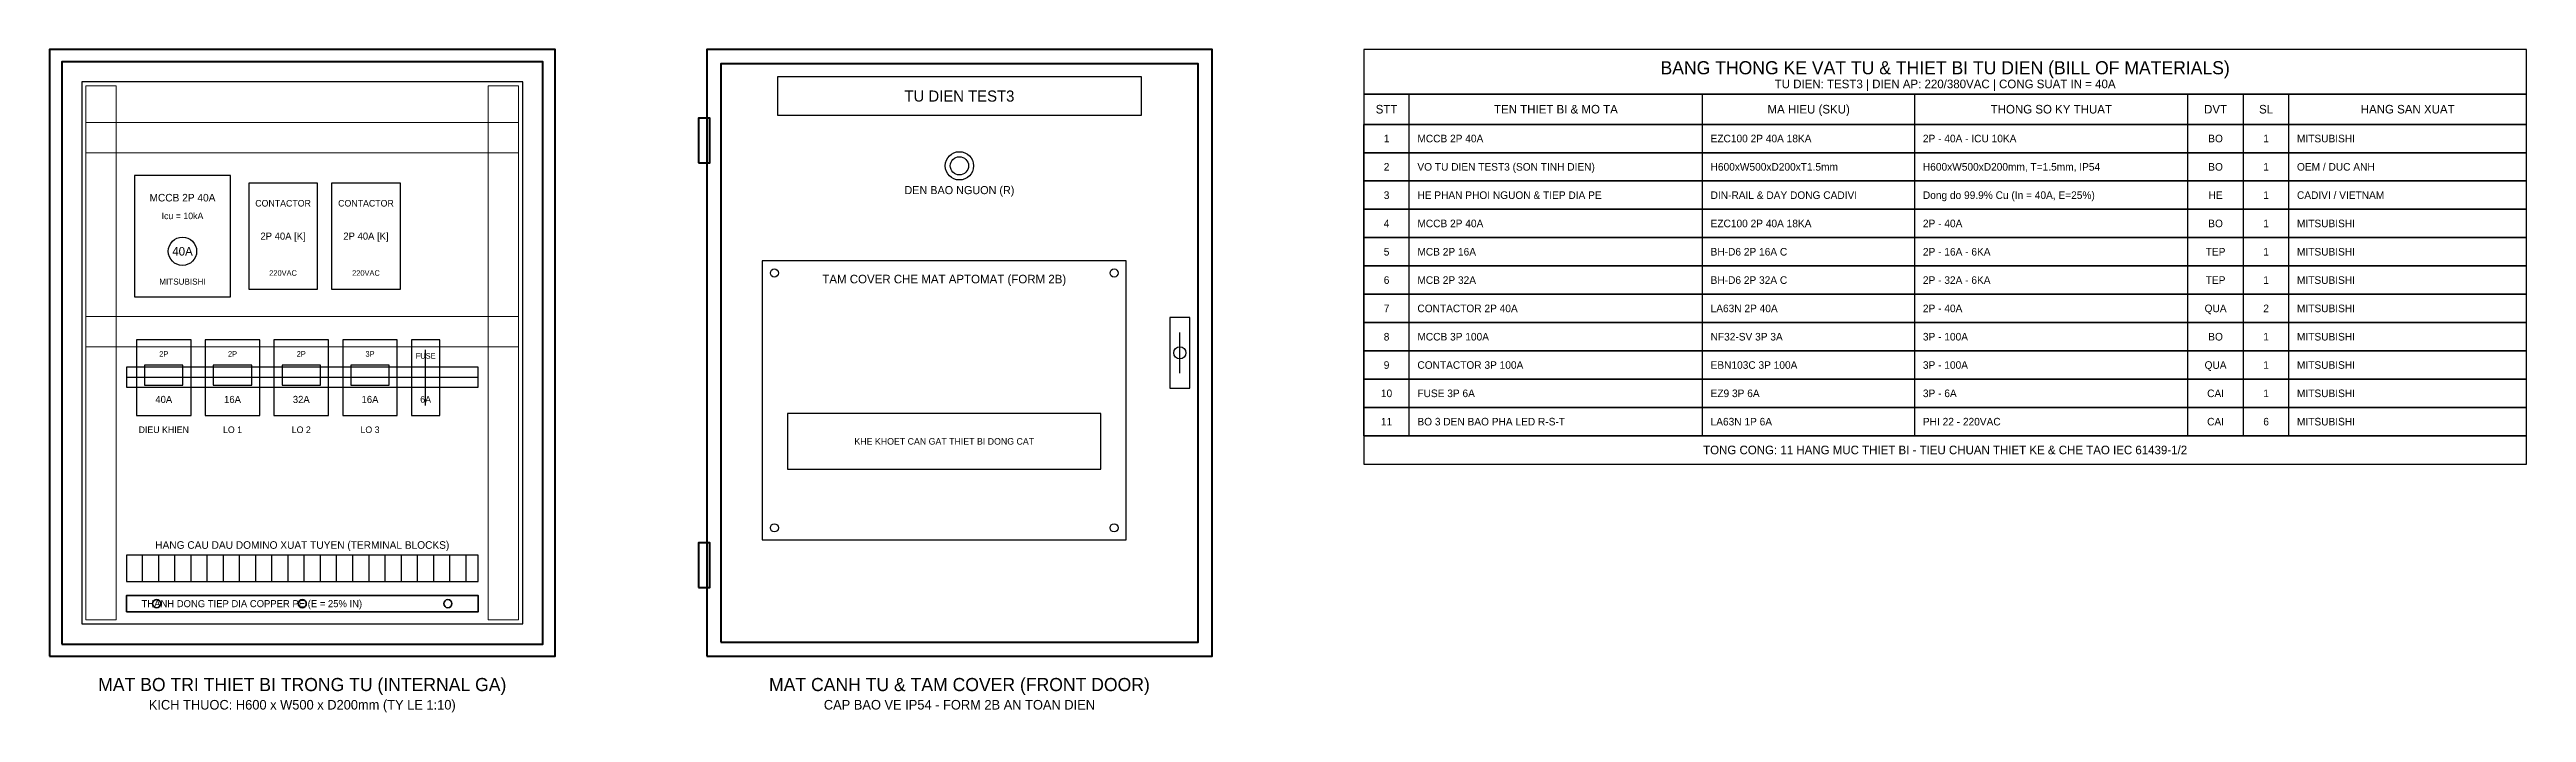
# Model space of a CAD drawing. Header units: metres. Extents: x 100 to 2550, y 44 to 700.
import ezdxf
from ezdxf.enums import TextEntityAlignment as Align

# ---------------------------------------------------------------- set-up
doc = ezdxf.new("R2010")
doc.units = ezdxf.units.M
for name, color, linetype, lineweight in [('0_COPPER', 3, 'Continuous', 35), ('0_DEVICES', 7, 'Continuous', 30), ('0_DUCTS', 8, 'Continuous', 18), ('0_FRAME', 6, 'Continuous', 40), ('0_PLATE', 4, 'Continuous', 25), ('0_TABLE', 4, 'Continuous', 25), ('0_TABLE_HDR', 2, 'Continuous', 30), ('0_TEXT', 7, 'Continuous', 20), ('0_TEXT_TITLE', 3, 'Continuous', 30)]:
    doc.layers.add(name, color=color, linetype=linetype, lineweight=lineweight)

msp = doc.modelspace()

# ---------------------------------------------------------------- linework, layer by layer
at = {"layer": '0_COPPER', "color": 3}
msp.add_lwpolyline([(176, 144), (524, 144), (524, 160), (176, 160), (176, 144)], close=True, dxfattribs=at)
for centre in [(206, 152), (350, 152), (494, 152)]:
    msp.add_circle(centre, 4, dxfattribs=at)
at = {"layer": '0_DEVICES'}
for p, q in [((1218, 380), (1218, 420)), ((472, 348), (472, 403)), ((192, 174), (192, 200)), ((208, 174), (208, 200)), ((224, 174), (224, 200)), ((240, 174), (240, 200)), ((256, 174), (256, 200)), ((272, 174), (272, 200)), ((288, 174), (288, 200)), ((304, 174), (304, 200)), ((320, 174), (320, 200)), ((336, 174), (336, 200)), ((352, 174), (352, 200)), ((368, 174), (368, 200)), ((384, 174), (384, 200)), ((400, 174), (400, 200)), ((416, 174), (416, 200)), ((432, 174), (432, 200)), ((448, 174), (448, 200)), ((464, 174), (464, 200)), ((480, 174), (480, 200)), ((496, 174), (496, 200)), ((512, 174), (512, 200))]:
    msp.add_line(p, q, dxfattribs=at)
for points in [[(184, 455.5), (279, 455.5), (279, 575.5), (184, 575.5), (184, 455.5)], [(297, 463), (365, 463), (365, 568), (297, 568), (297, 463)], [(379, 463), (447, 463), (447, 568), (379, 568), (379, 463)], [(1208, 365), (1228, 365), (1228, 435), (1208, 435), (1208, 365)], [(186, 338), (240, 338), (240, 413), (186, 413), (186, 338)], [(254, 338), (308, 338), (308, 413), (254, 413), (254, 338)], [(322, 338), (376, 338), (376, 413), (322, 413), (322, 338)], [(390, 338), (444, 338), (444, 413), (390, 413), (390, 338)], [(458, 338), (486, 338), (486, 413), (458, 413), (458, 338)], [(194, 368), (232, 368), (232, 388), (194, 388), (194, 368)], [(262, 368), (300, 368), (300, 388), (262, 388), (262, 368)], [(330, 368), (368, 368), (368, 388), (330, 388), (330, 368)], [(398, 368), (436, 368), (436, 388), (398, 388), (398, 368)], [(830, 285), (1140, 285), (1140, 340), (830, 340), (830, 285)], [(176, 174), (524, 174), (524, 200), (176, 200), (176, 174)]]:
    msp.add_lwpolyline(points, close=True, dxfattribs=at)
at = {"layer": '0_DEVICES', "color": 1}
for radius in [14, 9]:
    msp.add_circle((1000, 585), radius, dxfattribs=at)
at = {"layer": '0_DEVICES'}
for centre, radius in [((231.5, 500.5), 14), ((1218, 400), 6)]:
    msp.add_circle(centre, radius, dxfattribs=at)
at = {"layer": '0_DUCTS'}
for points in [[(136, 136), (166, 136), (166, 664), (136, 664), (136, 136)], [(534, 136), (564, 136), (564, 664), (534, 664), (534, 136)], [(136, 598), (564, 598), (564, 628), (136, 628), (136, 598)], [(136, 406), (564, 406), (564, 436), (136, 436), (136, 406)]]:
    msp.add_lwpolyline(points, close=True, dxfattribs=at)
at = {"layer": '0_FRAME'}
for points in [[(100, 100), (600, 100), (600, 700), (100, 700), (100, 100)], [(112, 112), (588, 112), (588, 688), (112, 688), (112, 112)], [(750, 100), (1250, 100), (1250, 700), (750, 700), (750, 100)], [(764, 114), (1236, 114), (1236, 686), (764, 686), (764, 114)], [(742, 588), (753, 588), (753, 632), (742, 632), (742, 588)], [(742, 168), (753, 168), (753, 212), (742, 212), (742, 168)]]:
    msp.add_lwpolyline(points, close=True, dxfattribs=at)
at = {"layer": '0_PLATE'}
msp.add_line((176, 376), (524, 376), dxfattribs=at)
for points in [[(132, 132), (568, 132), (568, 668), (132, 668), (132, 132)], [(176, 366), (524, 366), (524, 386), (176, 386), (176, 366)]]:
    msp.add_lwpolyline(points, close=True, dxfattribs=at)
at = {"layer": '0_PLATE', "color": 4}
for points in [[(820, 635), (1180, 635), (1180, 673), (820, 673), (820, 635)], [(805, 215), (1165, 215), (1165, 491), (805, 491), (805, 215)]]:
    msp.add_lwpolyline(points, close=True, dxfattribs=at)
for centre in [(817, 479), (1153, 479), (817, 227), (1153, 227)]:
    msp.add_circle(centre, 4, dxfattribs=at)
at = {"layer": '0_TABLE', "color": 4}
for p, q in [((1445, 626), (1445, 656)), ((1735, 626), (1735, 656)), ((1945, 626), (1945, 656)), ((2215, 626), (2215, 656)), ((2270, 626), (2270, 656)), ((2315, 626), (2315, 656)), ((1400, 598), (1400, 626)), ((1445, 598), (1445, 626)), ((1735, 598), (1735, 626)), ((1945, 598), (1945, 626)), ((2215, 598), (2215, 626)), ((2270, 598), (2270, 626)), ((2315, 598), (2315, 626)), ((1400, 570), (1400, 598)), ((1445, 570), (1445, 598)), ((1735, 570), (1735, 598)), ((1945, 570), (1945, 598)), ((2215, 570), (2215, 598)), ((2270, 570), (2270, 598)), ((2315, 570), (2315, 598)), ((1400, 542), (1400, 570)), ((1445, 542), (1445, 570)), ((1735, 542), (1735, 570)), ((1945, 542), (1945, 570)), ((2215, 542), (2215, 570)), ((2270, 542), (2270, 570)), ((2315, 542), (2315, 570)), ((1400, 514), (1400, 542)), ((1445, 514), (1445, 542)), ((1735, 514), (1735, 542)), ((1945, 514), (1945, 542)), ((2215, 514), (2215, 542)), ((2270, 514), (2270, 542)), ((2315, 514), (2315, 542)), ((1400, 486), (1400, 514)), ((1445, 486), (1445, 514)), ((1735, 486), (1735, 514)), ((1945, 486), (1945, 514)), ((2215, 486), (2215, 514)), ((2270, 486), (2270, 514)), ((2315, 486), (2315, 514)), ((1400, 458), (1400, 486)), ((1445, 458), (1445, 486)), ((1735, 458), (1735, 486)), ((1945, 458), (1945, 486)), ((2215, 458), (2215, 486)), ((2270, 458), (2270, 486)), ((2315, 458), (2315, 486)), ((1400, 430), (1400, 458)), ((1445, 430), (1445, 458)), ((1735, 430), (1735, 458)), ((1945, 430), (1945, 458)), ((2215, 430), (2215, 458)), ((2270, 430), (2270, 458)), ((2315, 430), (2315, 458)), ((1400, 402), (1400, 430)), ((1445, 402), (1445, 430)), ((1735, 402), (1735, 430)), ((1945, 402), (1945, 430)), ((2215, 402), (2215, 430)), ((2270, 402), (2270, 430)), ((2315, 402), (2315, 430)), ((1400, 374), (1400, 402)), ((1445, 374), (1445, 402)), ((1735, 374), (1735, 402)), ((1945, 374), (1945, 402)), ((2215, 374), (2215, 402)), ((2270, 374), (2270, 402)), ((2315, 374), (2315, 402)), ((1400, 346), (1400, 374)), ((1445, 346), (1445, 374)), ((1735, 346), (1735, 374)), ((1945, 346), (1945, 374)), ((2215, 346), (2215, 374)), ((2270, 346), (2270, 374)), ((2315, 346), (2315, 374)), ((1400, 318), (1400, 346)), ((1445, 318), (1445, 346)), ((1735, 318), (1735, 346)), ((1945, 318), (1945, 346)), ((2215, 318), (2215, 346)), ((2270, 318), (2270, 346)), ((2315, 318), (2315, 346))]:
    msp.add_line(p, q, dxfattribs=at)
for points in [[(1400, 656), (2550, 656), (2550, 700), (1400, 700), (1400, 656)], [(1400, 626), (2550, 626), (2550, 656), (1400, 656), (1400, 626)], [(1400, 598), (2550, 598), (2550, 626), (1400, 626), (1400, 598)], [(1400, 570), (2550, 570), (2550, 598), (1400, 598), (1400, 570)], [(1400, 542), (2550, 542), (2550, 570), (1400, 570), (1400, 542)], [(1400, 514), (2550, 514), (2550, 542), (1400, 542), (1400, 514)], [(1400, 486), (2550, 486), (2550, 514), (1400, 514), (1400, 486)], [(1400, 458), (2550, 458), (2550, 486), (1400, 486), (1400, 458)], [(1400, 430), (2550, 430), (2550, 458), (1400, 458), (1400, 430)], [(1400, 402), (2550, 402), (2550, 430), (1400, 430), (1400, 402)], [(1400, 374), (2550, 374), (2550, 402), (1400, 402), (1400, 374)], [(1400, 346), (2550, 346), (2550, 374), (1400, 374), (1400, 346)], [(1400, 318), (2550, 318), (2550, 346), (1400, 346), (1400, 318)], [(1400, 290), (2550, 290), (2550, 318), (1400, 318), (1400, 290)]]:
    msp.add_lwpolyline(points, close=True, dxfattribs=at)

# ---------------------------------------------------------------- texts
at = {"layer": '0_COPPER', "color": 3}
msp.add_text('THANH DONG TIEP DIA COPPER PE (E = 25% IN)', height=7, dxfattribs=at).set_placement((191, 152), align=Align.MIDDLE_LEFT)
at = {"layer": '0_TABLE_HDR', "color": 2}
for s, height, p in [('BANG THONG KE VAT TU & THIET BI TU DIEN (BILL OF MATERIALS)', 13, (1975, 682)), ('STT', 8.5, (1422.5, 641)), ('TEN THIET BI & MO TA', 8.5, (1590, 641)), ('MA HIEU (SKU)', 8.5, (1840, 641)), ('THONG SO KY THUAT', 8.5, (2080, 641)), ('DVT', 8.5, (2242.5, 641)), ('SL', 8.5, (2292.5, 641)), ('HANG SAN XUAT', 8.5, (2432.5, 641)), ('TONG CONG: 11 HANG MUC THIET BI - TIEU CHUAN THIET KE & CHE TAO IEC 61439-1/2', 8.5, (1975, 304))]:
    msp.add_text(s, height=height, dxfattribs=at).set_placement(p, align=Align.MIDDLE_CENTER)
at = {"layer": '0_TEXT'}
for s, height, p in [('TU DIEN: TEST3 | DIEN AP: 220/380VAC | CONG SUAT IN = 40A', 8.5, (1975, 666)), ('DEN BAO NGUON (R)', 8, (1000, 561)), ('MCCB 2P 40A', 7.5, (231.5, 553.5)), ('Icu = 10kA', 6.5, (231.5, 535.5)), ('CONTACTOR', 6.5, (331, 548)), ('CONTACTOR', 6.5, (413, 548)), ('MITSUBISHI', 6, (231.5, 470.5)), ('220VAC', 5.5, (331, 479)), ('220VAC', 5.5, (413, 479)), ('TAM COVER CHE MAT APTOMAT (FORM 2B)', 8.5, (985, 473)), ('2P', 5.5, (213, 399)), ('2P', 5.5, (281, 399)), ('2P', 5.5, (349, 399)), ('3P', 5.5, (417, 399)), ('FUSE', 5.5, (472, 397)), ('KHE KHOET CAN GAT THIET BI DONG CAT', 6.5, (985, 312.5)), ('HANG CAU DAU DOMINO XUAT TUYEN (TERMINAL BLOCKS)', 7.5, (350, 210)), ('KICH THUOC: H600 x W500 x D200mm (TY LE 1:10)', 9.5, (350, 52)), ('CAP BAO VE IP54 - FORM 2B AN TOAN DIEN', 9.5, (1000, 52))]:
    msp.add_text(s, height=height, dxfattribs=at).set_placement(p, align=Align.MIDDLE_CENTER)
at = {"layer": '0_TEXT', "color": 7}
for s, p in [('1', (1422.5, 612)), ('BO', (2242.5, 612)), ('1', (2292.5, 612)), ('2', (1422.5, 584)), ('BO', (2242.5, 584)), ('1', (2292.5, 584)), ('3', (1422.5, 556)), ('HE', (2242.5, 556)), ('1', (2292.5, 556)), ('4', (1422.5, 528)), ('BO', (2242.5, 528)), ('1', (2292.5, 528)), ('5', (1422.5, 500)), ('TEP', (2242.5, 500)), ('1', (2292.5, 500)), ('6', (1422.5, 472)), ('TEP', (2242.5, 472)), ('1', (2292.5, 472)), ('7', (1422.5, 444)), ('QUA', (2242.5, 444)), ('2', (2292.5, 444)), ('8', (1422.5, 416)), ('BO', (2242.5, 416)), ('1', (2292.5, 416)), ('9', (1422.5, 388)), ('QUA', (2242.5, 388)), ('1', (2292.5, 388)), ('10', (1422.5, 360)), ('CAI', (2242.5, 360)), ('1', (2292.5, 360)), ('11', (1422.5, 332)), ('CAI', (2242.5, 332)), ('6', (2292.5, 332))]:
    msp.add_text(s, height=7.5, dxfattribs=at).set_placement(p, align=Align.MIDDLE_CENTER)
for s, p in [('MCCB 2P 40A', (1453, 612)), ('EZC100 2P 40A 18KA', (1743, 612)), ('2P - 40A - ICU 10KA', (1953, 612)), ('VO TU DIEN TEST3 (SON TINH DIEN)', (1453, 584)), ('H600xW500xD200xT1.5mm', (1743, 584)), ('H600xW500xD200mm, T=1.5mm, IP54', (1953, 584)), ('HE PHAN PHOI NGUON & TIEP DIA PE', (1453, 556)), ('DIN-RAIL & DAY DONG CADIVI', (1743, 556)), ('Dong do 99.9% Cu (In = 40A, E=25%)', (1953, 556)), ('MCCB 2P 40A', (1453, 528)), ('EZC100 2P 40A 18KA', (1743, 528)), ('2P - 40A', (1953, 528)), ('MCB 2P 16A', (1453, 500)), ('BH-D6 2P 16A C', (1743, 500)), ('2P - 16A - 6KA', (1953, 500)), ('MCB 2P 32A', (1453, 472)), ('BH-D6 2P 32A C', (1743, 472)), ('2P - 32A - 6KA', (1953, 472)), ('CONTACTOR 2P 40A', (1453, 444)), ('LA63N 2P 40A', (1743, 444)), ('2P - 40A', (1953, 444)), ('MCCB 3P 100A', (1453, 416)), ('NF32-SV 3P 3A', (1743, 416)), ('3P - 100A', (1953, 416)), ('CONTACTOR 3P 100A', (1453, 388)), ('EBN103C 3P 100A', (1743, 388)), ('3P - 100A', (1953, 388)), ('FUSE 3P 6A', (1453, 360)), ('EZ9 3P 6A', (1743, 360)), ('3P - 6A', (1953, 360)), ('BO 3 DEN BAO PHA LED R-S-T', (1453, 332)), ('LA63N 1P 6A', (1743, 332)), ('PHI 22 - 220VAC', (1953, 332))]:
    msp.add_text(s, height=7.5, dxfattribs=at).set_placement(p, align=Align.MIDDLE_LEFT)
at = {"layer": '0_TEXT', "color": 3}
for s, p in [('MITSUBISHI', (2323, 612)), ('OEM / DUC ANH', (2323, 584)), ('CADIVI / VIETNAM', (2323, 556)), ('MITSUBISHI', (2323, 528)), ('MITSUBISHI', (2323, 500)), ('MITSUBISHI', (2323, 472)), ('MITSUBISHI', (2323, 444)), ('MITSUBISHI', (2323, 416)), ('MITSUBISHI', (2323, 388)), ('MITSUBISHI', (2323, 360)), ('MITSUBISHI', (2323, 332))]:
    msp.add_text(s, height=7.5, dxfattribs=at).set_placement(p, align=Align.MIDDLE_LEFT)
at = {"layer": '0_TEXT_TITLE', "color": 3}
msp.add_text('TU DIEN TEST3', height=11, dxfattribs=at).set_placement((1000, 654), align=Align.MIDDLE_CENTER)
at = {"layer": '0_TEXT_TITLE'}
for s, height, p in [('2P 40A [K]', 7, (331, 515.5)), ('2P 40A [K]', 7, (413, 515.5)), ('40A', 8.5, (231.5, 500.5)), ('40A', 7, (213, 354)), ('16A', 7, (281, 354)), ('32A', 7, (349, 354)), ('16A', 7, (417, 354)), ('6A', 6.5, (472, 354)), ('DIEU KHIEN', 6.5, (213, 324)), ('LO 1', 6.5, (281, 324)), ('LO 2', 6.5, (349, 324)), ('LO 3', 6.5, (417, 324)), ('MAT BO TRI THIET BI TRONG TU (INTERNAL GA)', 13, (350, 72)), ('MAT CANH TU & TAM COVER (FRONT DOOR)', 13, (1000, 72))]:
    msp.add_text(s, height=height, dxfattribs=at).set_placement(p, align=Align.MIDDLE_CENTER)

doc.saveas('drawing.dxf')
